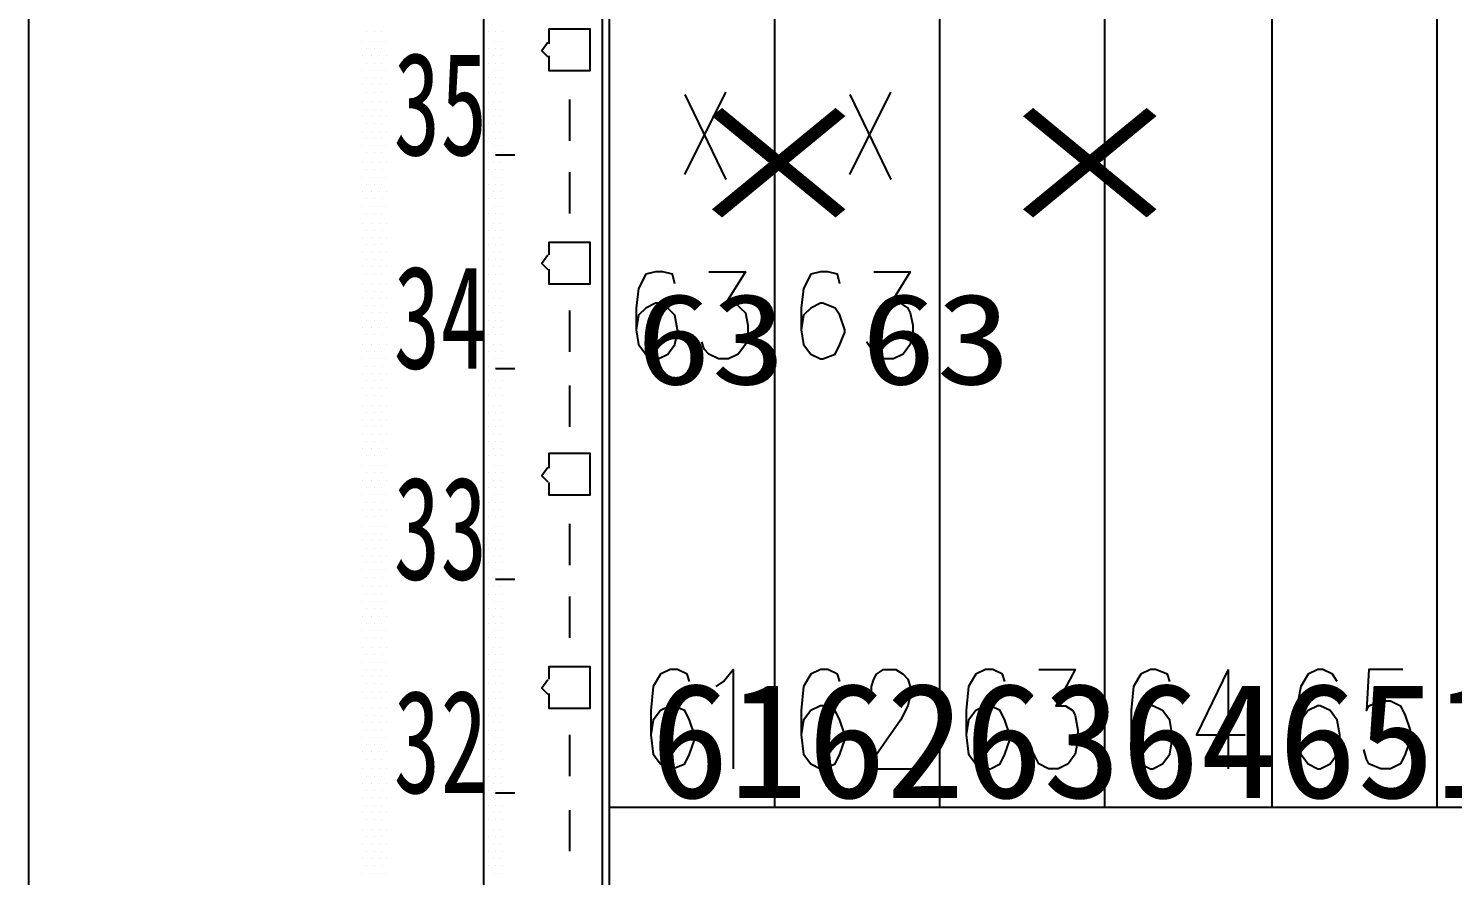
# Model space of a CAD drawing. Header units: metres. Extents: x 17 to 1264, y 17 to 859.
# Drawn here: x 87.8 to 172.3, y 518.7 to 569 of the extents above; entities that cross this region are included whole.
import ezdxf

# ---------------------------------------------------------------- set-up
doc = ezdxf.new("R2010")
doc.units = ezdxf.units.M
for name, color, linetype in [('LINES', 7, 'Continuous'), ('POLYLINES', 4, 'Continuous'), ('RECTS', 7, 'Continuous'), ('TEXTS', 3, 'Continuous')]:
    doc.layers.add(name, color=color, linetype=linetype)

msp = doc.modelspace()

# ---------------------------------------------------------------- linework, layer by layer
at = {"layer": 'LINES'}
for p, q in [((87.762, 830.448), (87.762, 45.216)), ((87.762, 830.448), (87.762, 45.216)), ((122.25, 132.48), (122.25, 727.92)), ((107.562, 568.224), (107.562, 568.224)), ((107.85, 568.8), (107.85, 568.8)), ((108.138, 568.224), (108.138, 568.224)), ((108.282, 568.8), (108.282, 568.8)), ((108.57, 568.224), (108.57, 568.224)), ((108.714, 568.8), (108.714, 568.8)), ((109.002, 568.224), (109.002, 568.224)), ((114.762, 568.224), (114.762, 568.224)), ((115.05, 568.8), (115.05, 568.8)), ((115.338, 568.224), (115.338, 568.224)), ((115.482, 568.8), (115.482, 568.8)), ((115.77, 568.224), (115.77, 568.224)), ((115.914, 568.8), (115.914, 568.8)), ((107.562, 567.36), (107.562, 567.36)), ((107.85, 567.792), (107.85, 567.792)), ((108.138, 567.36), (108.138, 567.36)), ((108.282, 567.792), (108.282, 567.792)), ((108.57, 567.36), (108.57, 567.36)), ((108.714, 567.792), (108.714, 567.792)), ((109.002, 567.36), (109.002, 567.36)), ((114.762, 567.36), (114.762, 567.36)), ((115.05, 567.792), (115.05, 567.792)), ((115.338, 567.36), (115.338, 567.36)), ((115.482, 567.792), (115.482, 567.792)), ((115.77, 567.36), (115.77, 567.36)), ((115.914, 567.792), (115.914, 567.792)), ((107.562, 566.496), (107.562, 566.496)), ((107.85, 566.928), (107.85, 566.928)), ((108.138, 566.496), (108.138, 566.496)), ((108.282, 566.928), (108.282, 566.928)), ((108.57, 566.496), (108.57, 566.496)), ((108.714, 566.928), (108.714, 566.928)), ((109.002, 566.496), (109.002, 566.496)), ((114.762, 566.496), (114.762, 566.496)), ((115.05, 566.928), (115.05, 566.928)), ((115.338, 566.496), (115.338, 566.496)), ((115.482, 566.928), (115.482, 566.928)), ((115.77, 566.496), (115.77, 566.496)), ((115.914, 566.928), (115.914, 566.928)), ((107.562, 565.632), (107.562, 565.632)), ((107.85, 566.064), (107.85, 566.064)), ((108.138, 565.632), (108.138, 565.632)), ((108.282, 566.064), (108.282, 566.064)), ((108.57, 565.632), (108.57, 565.632)), ((108.714, 566.064), (108.714, 566.064)), ((109.002, 565.632), (109.002, 565.632)), ((114.762, 565.632), (114.762, 565.632)), ((115.05, 566.064), (115.05, 566.064)), ((115.338, 565.632), (115.338, 565.632)), ((115.482, 566.064), (115.482, 566.064)), ((115.77, 565.632), (115.77, 565.632)), ((115.914, 566.064), (115.914, 566.064)), ((107.85, 565.2), (107.85, 565.2)), ((108.282, 565.2), (108.282, 565.2)), ((108.714, 565.2), (108.714, 565.2)), ((115.05, 565.2), (115.05, 565.2)), ((115.482, 565.2), (115.482, 565.2)), ((115.914, 565.2), (115.914, 565.2)), ((119.874, 564.768), (119.874, 562.32)), ((126.714, 560.304), (129.162, 565.2)), ((126.714, 565.056), (129.162, 560.016)), ((136.506, 560.304), (138.954, 565.2)), ((136.506, 565.056), (138.954, 560.016)), ((107.562, 564.624), (107.562, 564.624)), ((107.85, 564.192), (107.85, 564.192)), ((108.138, 564.624), (108.138, 564.624)), ((108.282, 564.192), (108.282, 564.192)), ((108.57, 564.624), (108.57, 564.624)), ((108.714, 564.192), (108.714, 564.192)), ((109.002, 564.624), (109.002, 564.624)), ((114.762, 564.624), (114.762, 564.624)), ((115.05, 564.192), (115.05, 564.192)), ((115.338, 564.624), (115.338, 564.624)), ((115.482, 564.192), (115.482, 564.192)), ((115.77, 564.624), (115.77, 564.624)), ((115.914, 564.192), (115.914, 564.192)), ((107.562, 563.76), (107.562, 563.76)), ((107.85, 563.328), (107.85, 563.328)), ((108.138, 563.76), (108.138, 563.76)), ((108.282, 563.328), (108.282, 563.328)), ((108.57, 563.76), (108.57, 563.76)), ((108.714, 563.328), (108.714, 563.328)), ((109.002, 563.76), (109.002, 563.76)), ((114.762, 563.76), (114.762, 563.76)), ((115.05, 563.328), (115.05, 563.328)), ((115.338, 563.76), (115.338, 563.76)), ((115.482, 563.328), (115.482, 563.328)), ((115.77, 563.76), (115.77, 563.76)), ((115.914, 563.328), (115.914, 563.328)), ((107.562, 562.896), (107.562, 562.896)), ((107.85, 562.464), (107.85, 562.464)), ((108.138, 562.896), (108.138, 562.896)), ((108.282, 562.464), (108.282, 562.464)), ((108.57, 562.896), (108.57, 562.896)), ((108.714, 562.464), (108.714, 562.464)), ((109.002, 562.896), (109.002, 562.896)), ((114.762, 562.896), (114.762, 562.896)), ((115.05, 562.464), (115.05, 562.464)), ((115.338, 562.896), (115.338, 562.896)), ((115.482, 562.464), (115.482, 562.464)), ((115.77, 562.896), (115.77, 562.896)), ((115.914, 562.464), (115.914, 562.464)), ((107.562, 562.032), (107.562, 562.032)), ((107.85, 561.6), (107.85, 561.6)), ((108.138, 562.032), (108.138, 562.032)), ((108.282, 561.6), (108.282, 561.6)), ((108.57, 562.032), (108.57, 562.032)), ((108.714, 561.6), (108.714, 561.6)), ((109.002, 562.032), (109.002, 562.032)), ((114.762, 562.032), (114.762, 562.032)), ((115.05, 561.6), (115.05, 561.6)), ((115.338, 562.032), (115.338, 562.032)), ((115.482, 561.6), (115.482, 561.6)), ((116.634, 561.456), (115.482, 561.456)), ((116.634, 561.456), (115.482, 561.456)), ((116.634, 561.456), (115.482, 561.456)), ((116.634, 561.456), (115.482, 561.456)), ((115.77, 562.032), (115.77, 562.032)), ((115.914, 561.6), (115.914, 561.6)), ((107.562, 561.024), (107.562, 561.024)), ((107.85, 560.592), (107.85, 560.592)), ((108.138, 561.024), (108.138, 561.024)), ((108.282, 560.592), (108.282, 560.592)), ((108.57, 561.024), (108.57, 561.024)), ((108.714, 560.592), (108.714, 560.592)), ((109.002, 561.024), (109.002, 561.024)), ((114.762, 561.024), (114.762, 561.024)), ((115.05, 560.592), (115.05, 560.592)), ((115.338, 561.024), (115.338, 561.024)), ((115.482, 560.592), (115.482, 560.592)), ((115.77, 561.024), (115.77, 561.024)), ((115.914, 560.592), (115.914, 560.592)), ((119.874, 560.448), (119.874, 558)), ((107.562, 560.16), (107.562, 560.16)), ((107.85, 559.728), (107.85, 559.728)), ((108.138, 560.16), (108.138, 560.16)), ((108.282, 559.728), (108.282, 559.728)), ((108.57, 560.16), (108.57, 560.16)), ((108.714, 559.728), (108.714, 559.728)), ((109.002, 560.16), (109.002, 560.16)), ((114.762, 560.16), (114.762, 560.16)), ((115.05, 559.728), (115.05, 559.728)), ((115.338, 560.16), (115.338, 560.16)), ((115.482, 559.728), (115.482, 559.728)), ((115.77, 560.16), (115.77, 560.16)), ((115.914, 559.728), (115.914, 559.728)), ((107.562, 559.296), (107.562, 559.296)), ((107.85, 558.864), (107.85, 558.864)), ((108.138, 559.296), (108.138, 559.296)), ((108.282, 558.864), (108.282, 558.864)), ((108.57, 559.296), (108.57, 559.296)), ((108.714, 558.864), (108.714, 558.864)), ((109.002, 559.296), (109.002, 559.296)), ((114.762, 559.296), (114.762, 559.296)), ((115.05, 558.864), (115.05, 558.864)), ((115.338, 559.296), (115.338, 559.296)), ((115.482, 558.864), (115.482, 558.864)), ((115.77, 559.296), (115.77, 559.296)), ((115.914, 558.864), (115.914, 558.864)), ((107.562, 558.432), (107.562, 558.432)), ((107.85, 558), (107.85, 558)), ((108.138, 558.432), (108.138, 558.432)), ((108.282, 558), (108.282, 558)), ((108.57, 558.432), (108.57, 558.432)), ((108.714, 558), (108.714, 558)), ((109.002, 558.432), (109.002, 558.432)), ((114.762, 558.432), (114.762, 558.432)), ((115.05, 558), (115.05, 558)), ((115.338, 558.432), (115.338, 558.432)), ((115.482, 558), (115.482, 558)), ((115.77, 558.432), (115.77, 558.432)), ((115.914, 558), (115.914, 558)), ((107.562, 557.424), (107.562, 557.424)), ((108.138, 557.424), (108.138, 557.424)), ((108.57, 557.424), (108.57, 557.424)), ((109.002, 557.424), (109.002, 557.424)), ((114.762, 557.424), (114.762, 557.424)), ((115.338, 557.424), (115.338, 557.424)), ((115.77, 557.424), (115.77, 557.424)), ((107.562, 556.56), (107.562, 556.56)), ((107.85, 556.992), (107.85, 556.992)), ((108.138, 556.56), (108.138, 556.56)), ((108.282, 556.992), (108.282, 556.992)), ((108.57, 556.56), (108.57, 556.56)), ((108.714, 556.992), (108.714, 556.992)), ((109.002, 556.56), (109.002, 556.56)), ((114.762, 556.56), (114.762, 556.56)), ((115.05, 556.992), (115.05, 556.992)), ((115.338, 556.56), (115.338, 556.56)), ((115.482, 556.992), (115.482, 556.992)), ((115.77, 556.56), (115.77, 556.56)), ((115.914, 556.992), (115.914, 556.992)), ((107.562, 555.696), (107.562, 555.696)), ((107.85, 556.128), (107.85, 556.128)), ((108.138, 555.696), (108.138, 555.696)), ((108.282, 556.128), (108.282, 556.128)), ((108.57, 555.696), (108.57, 555.696)), ((108.714, 556.128), (108.714, 556.128)), ((109.002, 555.696), (109.002, 555.696)), ((114.762, 555.696), (114.762, 555.696)), ((115.05, 556.128), (115.05, 556.128)), ((115.338, 555.696), (115.338, 555.696)), ((115.482, 556.128), (115.482, 556.128)), ((115.77, 555.696), (115.77, 555.696)), ((115.914, 556.128), (115.914, 556.128)), ((107.562, 554.832), (107.562, 554.832)), ((107.85, 555.264), (107.85, 555.264)), ((108.138, 554.832), (108.138, 554.832)), ((108.282, 555.264), (108.282, 555.264)), ((108.57, 554.832), (108.57, 554.832)), ((108.714, 555.264), (108.714, 555.264)), ((109.002, 554.832), (109.002, 554.832)), ((114.762, 554.832), (114.762, 554.832)), ((115.05, 555.264), (115.05, 555.264)), ((115.338, 554.832), (115.338, 554.832)), ((115.482, 555.264), (115.482, 555.264)), ((115.77, 554.832), (115.77, 554.832)), ((115.914, 555.264), (115.914, 555.264)), ((107.562, 553.824), (107.562, 553.824)), ((107.85, 554.4), (107.85, 554.4)), ((108.138, 553.824), (108.138, 553.824)), ((108.282, 554.4), (108.282, 554.4)), ((108.57, 553.824), (108.57, 553.824)), ((108.714, 554.4), (108.714, 554.4)), ((109.002, 553.824), (109.002, 553.824)), ((114.762, 553.824), (114.762, 553.824)), ((115.05, 554.4), (115.05, 554.4)), ((115.338, 553.824), (115.338, 553.824)), ((115.482, 554.4), (115.482, 554.4)), ((115.77, 553.824), (115.77, 553.824)), ((115.914, 554.4), (115.914, 554.4)), ((107.562, 552.96), (107.562, 552.96)), ((107.85, 553.392), (107.85, 553.392)), ((108.138, 552.96), (108.138, 552.96)), ((108.282, 553.392), (108.282, 553.392)), ((108.57, 552.96), (108.57, 552.96)), ((108.714, 553.392), (108.714, 553.392)), ((109.002, 552.96), (109.002, 552.96)), ((114.762, 552.96), (114.762, 552.96)), ((115.05, 553.392), (115.05, 553.392)), ((115.338, 552.96), (115.338, 552.96)), ((115.482, 553.392), (115.482, 553.392)), ((115.77, 552.96), (115.77, 552.96)), ((115.914, 553.392), (115.914, 553.392)), ((107.562, 552.096), (107.562, 552.096)), ((107.85, 552.528), (107.85, 552.528)), ((108.138, 552.096), (108.138, 552.096)), ((108.282, 552.528), (108.282, 552.528)), ((108.57, 552.096), (108.57, 552.096)), ((108.714, 552.528), (108.714, 552.528)), ((109.002, 552.096), (109.002, 552.096)), ((114.762, 552.096), (114.762, 552.096)), ((115.05, 552.528), (115.05, 552.528)), ((115.338, 552.096), (115.338, 552.096)), ((115.482, 552.528), (115.482, 552.528)), ((115.77, 552.096), (115.77, 552.096)), ((115.914, 552.528), (115.914, 552.528)), ((119.874, 552.24), (119.874, 549.792)), ((107.562, 551.232), (107.562, 551.232)), ((107.85, 551.664), (107.85, 551.664)), ((108.138, 551.232), (108.138, 551.232)), ((108.282, 551.664), (108.282, 551.664)), ((108.57, 551.232), (108.57, 551.232)), ((108.714, 551.664), (108.714, 551.664)), ((109.002, 551.232), (109.002, 551.232)), ((114.762, 551.232), (114.762, 551.232)), ((115.05, 551.664), (115.05, 551.664)), ((115.338, 551.232), (115.338, 551.232)), ((115.482, 551.664), (115.482, 551.664)), ((115.77, 551.232), (115.77, 551.232)), ((115.914, 551.664), (115.914, 551.664)), ((107.85, 550.8), (107.85, 550.8)), ((108.282, 550.8), (108.282, 550.8)), ((108.714, 550.8), (108.714, 550.8)), ((115.05, 550.8), (115.05, 550.8)), ((115.482, 550.8), (115.482, 550.8)), ((115.914, 550.8), (115.914, 550.8)), ((107.562, 550.224), (107.562, 550.224)), ((107.85, 549.792), (107.85, 549.792)), ((108.138, 550.224), (108.138, 550.224)), ((108.282, 549.792), (108.282, 549.792)), ((108.57, 550.224), (108.57, 550.224)), ((108.714, 549.792), (108.714, 549.792)), ((109.002, 550.224), (109.002, 550.224)), ((114.762, 550.224), (114.762, 550.224)), ((115.05, 549.792), (115.05, 549.792)), ((115.338, 550.224), (115.338, 550.224)), ((115.482, 549.792), (115.482, 549.792)), ((115.77, 550.224), (115.77, 550.224)), ((115.914, 549.792), (115.914, 549.792)), ((107.562, 549.36), (107.562, 549.36)), ((107.85, 548.928), (107.85, 548.928)), ((108.138, 549.36), (108.138, 549.36)), ((108.282, 548.928), (108.282, 548.928)), ((108.57, 549.36), (108.57, 549.36)), ((108.714, 548.928), (108.714, 548.928)), ((109.002, 549.36), (109.002, 549.36)), ((114.762, 549.36), (114.762, 549.36)), ((115.05, 548.928), (115.05, 548.928)), ((115.338, 549.36), (115.338, 549.36)), ((115.482, 548.928), (115.482, 548.928)), ((116.634, 548.784), (115.482, 548.784)), ((116.634, 548.784), (115.482, 548.784)), ((116.634, 548.784), (115.482, 548.784)), ((116.634, 548.784), (115.482, 548.784)), ((115.77, 549.36), (115.77, 549.36)), ((115.914, 548.928), (115.914, 548.928)), ((107.562, 548.496), (107.562, 548.496)), ((107.85, 548.064), (107.85, 548.064)), ((108.138, 548.496), (108.138, 548.496)), ((108.282, 548.064), (108.282, 548.064)), ((108.57, 548.496), (108.57, 548.496)), ((108.714, 548.064), (108.714, 548.064)), ((109.002, 548.496), (109.002, 548.496)), ((114.762, 548.496), (114.762, 548.496)), ((115.05, 548.064), (115.05, 548.064)), ((115.338, 548.496), (115.338, 548.496)), ((115.482, 548.064), (115.482, 548.064)), ((115.77, 548.496), (115.77, 548.496)), ((115.914, 548.064), (115.914, 548.064)), ((119.874, 547.776), (119.874, 545.328)), ((107.562, 547.632), (107.562, 547.632)), ((107.85, 547.2), (107.85, 547.2)), ((108.138, 547.632), (108.138, 547.632)), ((108.282, 547.2), (108.282, 547.2)), ((108.57, 547.632), (108.57, 547.632)), ((108.714, 547.2), (108.714, 547.2)), ((109.002, 547.632), (109.002, 547.632)), ((114.762, 547.632), (114.762, 547.632)), ((115.05, 547.2), (115.05, 547.2)), ((115.338, 547.632), (115.338, 547.632)), ((115.482, 547.2), (115.482, 547.2)), ((115.77, 547.632), (115.77, 547.632)), ((115.914, 547.2), (115.914, 547.2)), ((107.562, 546.624), (107.562, 546.624)), ((107.85, 546.192), (107.85, 546.192)), ((108.138, 546.624), (108.138, 546.624)), ((108.282, 546.192), (108.282, 546.192)), ((108.57, 546.624), (108.57, 546.624)), ((108.714, 546.192), (108.714, 546.192)), ((109.002, 546.624), (109.002, 546.624)), ((114.762, 546.624), (114.762, 546.624)), ((115.05, 546.192), (115.05, 546.192)), ((115.338, 546.624), (115.338, 546.624)), ((115.482, 546.192), (115.482, 546.192)), ((115.77, 546.624), (115.77, 546.624)), ((115.914, 546.192), (115.914, 546.192)), ((107.562, 545.76), (107.562, 545.76)), ((107.85, 545.328), (107.85, 545.328)), ((108.138, 545.76), (108.138, 545.76)), ((108.282, 545.328), (108.282, 545.328)), ((108.57, 545.76), (108.57, 545.76)), ((108.714, 545.328), (108.714, 545.328)), ((109.002, 545.76), (109.002, 545.76)), ((114.762, 545.76), (114.762, 545.76)), ((115.05, 545.328), (115.05, 545.328)), ((115.338, 545.76), (115.338, 545.76)), ((115.482, 545.328), (115.482, 545.328)), ((115.77, 545.76), (115.77, 545.76)), ((115.914, 545.328), (115.914, 545.328)), ((107.562, 544.896), (107.562, 544.896)), ((107.85, 544.464), (107.85, 544.464)), ((108.138, 544.896), (108.138, 544.896)), ((108.282, 544.464), (108.282, 544.464)), ((108.57, 544.896), (108.57, 544.896)), ((108.714, 544.464), (108.714, 544.464)), ((109.002, 544.896), (109.002, 544.896)), ((114.762, 544.896), (114.762, 544.896)), ((115.05, 544.464), (115.05, 544.464)), ((115.338, 544.896), (115.338, 544.896)), ((115.482, 544.464), (115.482, 544.464)), ((115.77, 544.896), (115.77, 544.896)), ((115.914, 544.464), (115.914, 544.464)), ((107.562, 544.032), (107.562, 544.032)), ((107.85, 543.6), (107.85, 543.6)), ((108.138, 544.032), (108.138, 544.032)), ((108.282, 543.6), (108.282, 543.6)), ((108.57, 544.032), (108.57, 544.032)), ((108.714, 543.6), (108.714, 543.6)), ((109.002, 544.032), (109.002, 544.032)), ((114.762, 544.032), (114.762, 544.032)), ((115.05, 543.6), (115.05, 543.6)), ((115.338, 544.032), (115.338, 544.032)), ((115.482, 543.6), (115.482, 543.6)), ((115.77, 544.032), (115.77, 544.032)), ((115.914, 543.6), (115.914, 543.6)), ((107.562, 543.024), (107.562, 543.024)), ((108.138, 543.024), (108.138, 543.024)), ((108.57, 543.024), (108.57, 543.024)), ((109.002, 543.024), (109.002, 543.024)), ((114.762, 543.024), (114.762, 543.024)), ((115.338, 543.024), (115.338, 543.024)), ((115.77, 543.024), (115.77, 543.024)), ((107.562, 542.16), (107.562, 542.16)), ((107.85, 542.592), (107.85, 542.592)), ((108.138, 542.16), (108.138, 542.16)), ((108.282, 542.592), (108.282, 542.592)), ((108.57, 542.16), (108.57, 542.16)), ((108.714, 542.592), (108.714, 542.592)), ((109.002, 542.16), (109.002, 542.16)), ((114.762, 542.16), (114.762, 542.16)), ((115.05, 542.592), (115.05, 542.592)), ((115.338, 542.16), (115.338, 542.16)), ((115.482, 542.592), (115.482, 542.592)), ((115.77, 542.16), (115.77, 542.16)), ((115.914, 542.592), (115.914, 542.592)), ((107.562, 541.296), (107.562, 541.296)), ((107.85, 541.728), (107.85, 541.728)), ((108.138, 541.296), (108.138, 541.296)), ((108.282, 541.728), (108.282, 541.728)), ((108.57, 541.296), (108.57, 541.296)), ((108.714, 541.728), (108.714, 541.728)), ((109.002, 541.296), (109.002, 541.296)), ((114.762, 541.296), (114.762, 541.296)), ((115.05, 541.728), (115.05, 541.728)), ((115.338, 541.296), (115.338, 541.296)), ((115.482, 541.728), (115.482, 541.728)), ((115.77, 541.296), (115.77, 541.296)), ((115.914, 541.728), (115.914, 541.728)), ((107.562, 540.432), (107.562, 540.432)), ((107.85, 540.864), (107.85, 540.864)), ((108.138, 540.432), (108.138, 540.432)), ((108.282, 540.864), (108.282, 540.864)), ((108.57, 540.432), (108.57, 540.432)), ((108.714, 540.864), (108.714, 540.864)), ((109.002, 540.432), (109.002, 540.432)), ((114.762, 540.432), (114.762, 540.432)), ((115.05, 540.864), (115.05, 540.864)), ((115.338, 540.432), (115.338, 540.432)), ((115.482, 540.864), (115.482, 540.864)), ((115.77, 540.432), (115.77, 540.432)), ((115.914, 540.864), (115.914, 540.864)), ((107.562, 539.424), (107.562, 539.424)), ((107.85, 540), (107.85, 540)), ((108.138, 539.424), (108.138, 539.424)), ((108.282, 540), (108.282, 540)), ((108.57, 539.424), (108.57, 539.424)), ((108.714, 540), (108.714, 540)), ((109.002, 539.424), (109.002, 539.424)), ((114.762, 539.424), (114.762, 539.424)), ((115.05, 540), (115.05, 540)), ((115.338, 539.424), (115.338, 539.424)), ((115.482, 540), (115.482, 540)), ((115.77, 539.424), (115.77, 539.424)), ((115.914, 540), (115.914, 540)), ((119.874, 539.568), (119.874, 537.12)), ((107.562, 538.56), (107.562, 538.56)), ((107.85, 538.992), (107.85, 538.992)), ((108.138, 538.56), (108.138, 538.56)), ((108.282, 538.992), (108.282, 538.992)), ((108.57, 538.56), (108.57, 538.56)), ((108.714, 538.992), (108.714, 538.992)), ((109.002, 538.56), (109.002, 538.56)), ((114.762, 538.56), (114.762, 538.56)), ((115.05, 538.992), (115.05, 538.992)), ((115.338, 538.56), (115.338, 538.56)), ((115.482, 538.992), (115.482, 538.992)), ((115.77, 538.56), (115.77, 538.56)), ((115.914, 538.992), (115.914, 538.992)), ((107.562, 537.696), (107.562, 537.696)), ((107.85, 538.128), (107.85, 538.128)), ((108.138, 537.696), (108.138, 537.696)), ((108.282, 538.128), (108.282, 538.128)), ((108.57, 537.696), (108.57, 537.696)), ((108.714, 538.128), (108.714, 538.128)), ((109.002, 537.696), (109.002, 537.696)), ((114.762, 537.696), (114.762, 537.696)), ((115.05, 538.128), (115.05, 538.128)), ((115.338, 537.696), (115.338, 537.696)), ((115.482, 538.128), (115.482, 538.128)), ((115.77, 537.696), (115.77, 537.696)), ((115.914, 538.128), (115.914, 538.128)), ((107.562, 536.832), (107.562, 536.832)), ((107.85, 537.264), (107.85, 537.264)), ((108.138, 536.832), (108.138, 536.832)), ((108.282, 537.264), (108.282, 537.264)), ((108.57, 536.832), (108.57, 536.832)), ((108.714, 537.264), (108.714, 537.264)), ((109.002, 536.832), (109.002, 536.832)), ((114.762, 536.832), (114.762, 536.832)), ((115.05, 537.264), (115.05, 537.264)), ((115.338, 536.832), (115.338, 536.832)), ((115.482, 537.264), (115.482, 537.264)), ((115.77, 536.832), (115.77, 536.832)), ((115.914, 537.264), (115.914, 537.264)), ((107.85, 536.4), (107.85, 536.4)), ((108.282, 536.4), (108.282, 536.4)), ((108.714, 536.4), (108.714, 536.4)), ((115.05, 536.4), (115.05, 536.4)), ((115.482, 536.4), (115.482, 536.4)), ((116.634, 536.256), (115.482, 536.256)), ((116.634, 536.256), (115.482, 536.256)), ((116.634, 536.256), (115.482, 536.256)), ((116.634, 536.256), (115.482, 536.256)), ((115.914, 536.4), (115.914, 536.4)), ((107.562, 535.824), (107.562, 535.824)), ((107.85, 535.392), (107.85, 535.392)), ((108.138, 535.824), (108.138, 535.824)), ((108.282, 535.392), (108.282, 535.392)), ((108.57, 535.824), (108.57, 535.824)), ((108.714, 535.392), (108.714, 535.392)), ((109.002, 535.824), (109.002, 535.824)), ((114.762, 535.824), (114.762, 535.824)), ((115.05, 535.392), (115.05, 535.392)), ((115.338, 535.824), (115.338, 535.824)), ((115.482, 535.392), (115.482, 535.392)), ((115.77, 535.824), (115.77, 535.824)), ((115.914, 535.392), (115.914, 535.392)), ((119.874, 535.248), (119.874, 532.8)), ((107.562, 534.96), (107.562, 534.96)), ((107.85, 534.528), (107.85, 534.528)), ((108.138, 534.96), (108.138, 534.96)), ((108.282, 534.528), (108.282, 534.528)), ((108.57, 534.96), (108.57, 534.96)), ((108.714, 534.528), (108.714, 534.528)), ((109.002, 534.96), (109.002, 534.96)), ((114.762, 534.96), (114.762, 534.96)), ((115.05, 534.528), (115.05, 534.528)), ((115.338, 534.96), (115.338, 534.96)), ((115.482, 534.528), (115.482, 534.528)), ((115.77, 534.96), (115.77, 534.96)), ((115.914, 534.528), (115.914, 534.528)), ((107.562, 534.096), (107.562, 534.096)), ((107.85, 533.664), (107.85, 533.664)), ((108.138, 534.096), (108.138, 534.096)), ((108.282, 533.664), (108.282, 533.664)), ((108.57, 534.096), (108.57, 534.096)), ((108.714, 533.664), (108.714, 533.664)), ((109.002, 534.096), (109.002, 534.096)), ((114.762, 534.096), (114.762, 534.096)), ((115.05, 533.664), (115.05, 533.664)), ((115.338, 534.096), (115.338, 534.096)), ((115.482, 533.664), (115.482, 533.664)), ((115.77, 534.096), (115.77, 534.096)), ((115.914, 533.664), (115.914, 533.664)), ((107.562, 533.232), (107.562, 533.232)), ((107.85, 532.8), (107.85, 532.8)), ((108.138, 533.232), (108.138, 533.232)), ((108.282, 532.8), (108.282, 532.8)), ((108.57, 533.232), (108.57, 533.232)), ((108.714, 532.8), (108.714, 532.8)), ((109.002, 533.232), (109.002, 533.232)), ((114.762, 533.232), (114.762, 533.232)), ((115.05, 532.8), (115.05, 532.8)), ((115.338, 533.232), (115.338, 533.232)), ((115.482, 532.8), (115.482, 532.8)), ((115.77, 533.232), (115.77, 533.232)), ((115.914, 532.8), (115.914, 532.8)), ((107.562, 532.224), (107.562, 532.224)), ((107.85, 531.792), (107.85, 531.792)), ((108.138, 532.224), (108.138, 532.224)), ((108.282, 531.792), (108.282, 531.792)), ((108.57, 532.224), (108.57, 532.224)), ((108.714, 531.792), (108.714, 531.792)), ((109.002, 532.224), (109.002, 532.224)), ((114.762, 532.224), (114.762, 532.224)), ((115.05, 531.792), (115.05, 531.792)), ((115.338, 532.224), (115.338, 532.224)), ((115.482, 531.792), (115.482, 531.792)), ((115.77, 532.224), (115.77, 532.224)), ((115.914, 531.792), (115.914, 531.792)), ((107.562, 531.36), (107.562, 531.36)), ((107.85, 530.928), (107.85, 530.928)), ((108.138, 531.36), (108.138, 531.36)), ((108.282, 530.928), (108.282, 530.928)), ((108.57, 531.36), (108.57, 531.36)), ((108.714, 530.928), (108.714, 530.928)), ((109.002, 531.36), (109.002, 531.36)), ((114.762, 531.36), (114.762, 531.36)), ((115.05, 530.928), (115.05, 530.928)), ((115.338, 531.36), (115.338, 531.36)), ((115.482, 530.928), (115.482, 530.928)), ((115.77, 531.36), (115.77, 531.36)), ((115.914, 530.928), (115.914, 530.928)), ((158.97, 530.928), (158.97, 525.024)), ((107.562, 530.496), (107.562, 530.496)), ((107.85, 530.064), (107.85, 530.064)), ((108.138, 530.496), (108.138, 530.496)), ((108.282, 530.064), (108.282, 530.064)), ((108.57, 530.496), (108.57, 530.496)), ((108.714, 530.064), (108.714, 530.064)), ((109.002, 530.496), (109.002, 530.496)), ((114.762, 530.496), (114.762, 530.496)), ((115.05, 530.064), (115.05, 530.064)), ((115.338, 530.496), (115.338, 530.496)), ((115.482, 530.064), (115.482, 530.064)), ((115.77, 530.496), (115.77, 530.496)), ((115.914, 530.064), (115.914, 530.064)), ((107.562, 529.632), (107.562, 529.632)), ((107.85, 529.2), (107.85, 529.2)), ((108.138, 529.632), (108.138, 529.632)), ((108.282, 529.2), (108.282, 529.2)), ((108.57, 529.632), (108.57, 529.632)), ((108.714, 529.2), (108.714, 529.2)), ((109.002, 529.632), (109.002, 529.632)), ((114.762, 529.632), (114.762, 529.632)), ((115.05, 529.2), (115.05, 529.2)), ((115.338, 529.632), (115.338, 529.632)), ((115.482, 529.2), (115.482, 529.2)), ((115.77, 529.632), (115.77, 529.632)), ((115.914, 529.2), (115.914, 529.2)), ((107.562, 528.624), (107.562, 528.624)), ((108.138, 528.624), (108.138, 528.624)), ((108.57, 528.624), (108.57, 528.624)), ((109.002, 528.624), (109.002, 528.624)), ((114.762, 528.624), (114.762, 528.624)), ((115.338, 528.624), (115.338, 528.624)), ((115.77, 528.624), (115.77, 528.624)), ((107.562, 527.76), (107.562, 527.76)), ((107.85, 528.192), (107.85, 528.192)), ((108.138, 527.76), (108.138, 527.76)), ((108.282, 528.192), (108.282, 528.192)), ((108.57, 527.76), (108.57, 527.76)), ((108.714, 528.192), (108.714, 528.192)), ((109.002, 527.76), (109.002, 527.76)), ((114.762, 527.76), (114.762, 527.76)), ((115.05, 528.192), (115.05, 528.192)), ((115.338, 527.76), (115.338, 527.76)), ((115.482, 528.192), (115.482, 528.192)), ((115.77, 527.76), (115.77, 527.76)), ((115.914, 528.192), (115.914, 528.192)), ((107.562, 526.896), (107.562, 526.896)), ((107.85, 527.328), (107.85, 527.328)), ((108.138, 526.896), (108.138, 526.896)), ((108.282, 527.328), (108.282, 527.328)), ((108.57, 526.896), (108.57, 526.896)), ((108.714, 527.328), (108.714, 527.328)), ((109.002, 526.896), (109.002, 526.896)), ((114.762, 526.896), (114.762, 526.896)), ((115.05, 527.328), (115.05, 527.328)), ((115.338, 526.896), (115.338, 526.896)), ((115.482, 527.328), (115.482, 527.328)), ((115.77, 526.896), (115.77, 526.896)), ((115.914, 527.328), (115.914, 527.328)), ((119.874, 527.04), (119.874, 524.592)), ((107.562, 526.032), (107.562, 526.032)), ((107.85, 526.464), (107.85, 526.464)), ((108.138, 526.032), (108.138, 526.032)), ((108.282, 526.464), (108.282, 526.464)), ((108.57, 526.032), (108.57, 526.032)), ((108.714, 526.464), (108.714, 526.464)), ((109.002, 526.032), (109.002, 526.032)), ((114.762, 526.032), (114.762, 526.032)), ((115.05, 526.464), (115.05, 526.464)), ((115.338, 526.032), (115.338, 526.032)), ((115.482, 526.464), (115.482, 526.464)), ((115.77, 526.032), (115.77, 526.032)), ((115.914, 526.464), (115.914, 526.464)), ((107.562, 525.024), (107.562, 525.024)), ((107.85, 525.6), (107.85, 525.6)), ((108.138, 525.024), (108.138, 525.024)), ((108.282, 525.6), (108.282, 525.6)), ((108.57, 525.024), (108.57, 525.024)), ((108.714, 525.6), (108.714, 525.6)), ((109.002, 525.024), (109.002, 525.024)), ((114.762, 525.024), (114.762, 525.024)), ((115.05, 525.6), (115.05, 525.6)), ((115.338, 525.024), (115.338, 525.024)), ((115.482, 525.6), (115.482, 525.6)), ((115.77, 525.024), (115.77, 525.024)), ((115.914, 525.6), (115.914, 525.6)), ((107.562, 524.16), (107.562, 524.16)), ((107.85, 524.592), (107.85, 524.592)), ((108.138, 524.16), (108.138, 524.16)), ((108.282, 524.592), (108.282, 524.592)), ((108.57, 524.16), (108.57, 524.16)), ((108.714, 524.592), (108.714, 524.592)), ((109.002, 524.16), (109.002, 524.16)), ((114.762, 524.16), (114.762, 524.16)), ((115.05, 524.592), (115.05, 524.592)), ((115.338, 524.16), (115.338, 524.16)), ((115.482, 524.592), (115.482, 524.592)), ((115.77, 524.16), (115.77, 524.16)), ((115.914, 524.592), (115.914, 524.592)), ((107.562, 523.296), (107.562, 523.296)), ((107.85, 523.728), (107.85, 523.728)), ((108.138, 523.296), (108.138, 523.296)), ((108.282, 523.728), (108.282, 523.728)), ((108.57, 523.296), (108.57, 523.296)), ((108.714, 523.728), (108.714, 523.728)), ((109.002, 523.296), (109.002, 523.296)), ((114.762, 523.296), (114.762, 523.296)), ((115.05, 523.728), (115.05, 523.728)), ((115.338, 523.296), (115.338, 523.296)), ((115.482, 523.728), (115.482, 523.728)), ((116.634, 523.584), (115.482, 523.584)), ((116.634, 523.584), (115.482, 523.584)), ((116.634, 523.584), (115.482, 523.584)), ((116.634, 523.584), (115.482, 523.584)), ((115.77, 523.296), (115.77, 523.296)), ((115.914, 523.728), (115.914, 523.728)), ((107.562, 522.432), (107.562, 522.432)), ((107.85, 522.864), (107.85, 522.864)), ((108.138, 522.432), (108.138, 522.432)), ((108.282, 522.864), (108.282, 522.864)), ((108.57, 522.432), (108.57, 522.432)), ((108.714, 522.864), (108.714, 522.864)), ((109.002, 522.432), (109.002, 522.432)), ((114.762, 522.432), (114.762, 522.432)), ((115.05, 522.864), (115.05, 522.864)), ((115.338, 522.432), (115.338, 522.432)), ((115.482, 522.864), (115.482, 522.864)), ((115.77, 522.432), (115.77, 522.432)), ((115.914, 522.864), (115.914, 522.864)), ((119.874, 522.576), (119.874, 520.128)), ((107.85, 522), (107.85, 522)), ((108.282, 522), (108.282, 522)), ((108.714, 522), (108.714, 522)), ((115.05, 522), (115.05, 522)), ((115.482, 522), (115.482, 522)), ((115.914, 522), (115.914, 522)), ((107.562, 521.424), (107.562, 521.424)), ((107.85, 520.992), (107.85, 520.992)), ((108.138, 521.424), (108.138, 521.424)), ((108.282, 520.992), (108.282, 520.992)), ((108.57, 521.424), (108.57, 521.424)), ((108.714, 520.992), (108.714, 520.992)), ((109.002, 521.424), (109.002, 521.424)), ((114.762, 521.424), (114.762, 521.424)), ((115.05, 520.992), (115.05, 520.992)), ((115.338, 521.424), (115.338, 521.424)), ((115.482, 520.992), (115.482, 520.992)), ((115.77, 521.424), (115.77, 521.424)), ((115.914, 520.992), (115.914, 520.992)), ((107.562, 520.56), (107.562, 520.56)), ((107.85, 520.128), (107.85, 520.128)), ((108.138, 520.56), (108.138, 520.56)), ((108.282, 520.128), (108.282, 520.128)), ((108.57, 520.56), (108.57, 520.56)), ((108.714, 520.128), (108.714, 520.128)), ((109.002, 520.56), (109.002, 520.56)), ((114.762, 520.56), (114.762, 520.56)), ((115.05, 520.128), (115.05, 520.128)), ((115.338, 520.56), (115.338, 520.56)), ((115.482, 520.128), (115.482, 520.128)), ((115.77, 520.56), (115.77, 520.56)), ((115.914, 520.128), (115.914, 520.128)), ((107.562, 519.696), (107.562, 519.696)), ((107.85, 519.264), (107.85, 519.264)), ((108.138, 519.696), (108.138, 519.696)), ((108.282, 519.264), (108.282, 519.264)), ((108.57, 519.696), (108.57, 519.696)), ((108.714, 519.264), (108.714, 519.264)), ((109.002, 519.696), (109.002, 519.696)), ((114.762, 519.696), (114.762, 519.696)), ((115.05, 519.264), (115.05, 519.264)), ((115.338, 519.696), (115.338, 519.696)), ((115.482, 519.264), (115.482, 519.264)), ((115.77, 519.696), (115.77, 519.696)), ((115.914, 519.264), (115.914, 519.264)), ((107.562, 518.832), (107.562, 518.832)), ((108.138, 518.832), (108.138, 518.832)), ((108.57, 518.832), (108.57, 518.832)), ((109.002, 518.832), (109.002, 518.832)), ((114.762, 518.832), (114.762, 518.832)), ((115.338, 518.832), (115.338, 518.832)), ((115.77, 518.832), (115.77, 518.832))]:
    msp.add_line(p, q, dxfattribs=at)
at = {"layer": 'POLYLINES'}
for points in [[(114.762, 727.92), (114.762, 585.936), (114.762, 132.48)], [(121.818, 710.64), (121.818, 571.536), (121.818, 132.48)], [(118.65, 567.36), (118.65, 566.496), (121.098, 566.496), (121.098, 568.944), (118.65, 568.944), (118.65, 568.08)], [(118.585, 568.145), (118.231, 567.648), (118.585, 567.294)], [(118.65, 554.688), (118.65, 553.824), (121.098, 553.824), (121.098, 556.272), (118.65, 556.272), (118.65, 555.552)], [(118.585, 555.53), (118.231, 555.034), (118.585, 554.681)], [(126.138, 553.824), (125.994, 554.4), (125.418, 554.544), (124.986, 554.544), (124.41, 554.4), (123.978, 553.536), (123.834, 552.384), (123.834, 551.088), (123.978, 550.224), (124.41, 549.648), (124.986, 549.36), (125.13, 549.36), (125.706, 549.648), (126.138, 550.224), (126.282, 550.944), (126.282, 551.088), (126.138, 551.952), (125.706, 552.384), (125.13, 552.672), (124.986, 552.672), (124.41, 552.384), (123.978, 551.952), (123.834, 551.088)], [(128.154, 554.544), (130.314, 554.544), (129.162, 552.672), (129.738, 552.672), (130.026, 552.384), (130.314, 552.096), (130.458, 551.376), (130.458, 550.944), (130.314, 550.224), (129.882, 549.648), (129.306, 549.36), (128.73, 549.36), (128.154, 549.648), (127.866, 549.936), (127.722, 550.368)], [(135.93, 553.824), (135.786, 554.4), (135.21, 554.544), (134.778, 554.544), (134.202, 554.4), (133.77, 553.536), (133.626, 552.384), (133.626, 551.088), (133.77, 550.224), (134.202, 549.648), (134.778, 549.36), (134.922, 549.36), (135.642, 549.648), (135.93, 550.224), (136.218, 550.944), (136.218, 551.088), (135.93, 551.952), (135.642, 552.384), (134.922, 552.672), (134.778, 552.672), (134.202, 552.384), (133.77, 551.952), (133.626, 551.088)], [(137.946, 554.544), (140.106, 554.544), (138.954, 552.672), (139.53, 552.672), (139.962, 552.384), (140.106, 552.096), (140.25, 551.376), (140.25, 550.944), (140.106, 550.224), (139.674, 549.648), (139.098, 549.36), (138.522, 549.36), (137.946, 549.648), (137.802, 549.936), (137.514, 550.368)], [(118.65, 542.016), (118.65, 541.296), (121.098, 541.296), (121.098, 543.744), (118.65, 543.744), (118.65, 542.88)], [(118.585, 542.917), (118.231, 542.421), (118.585, 542.066)], [(118.65, 529.488), (118.65, 528.624), (121.098, 528.624), (121.098, 531.072), (118.65, 531.072), (118.65, 530.352)], [(127.002, 530.208), (126.858, 530.64), (126.282, 530.928), (125.85, 530.928), (125.274, 530.64), (124.842, 529.92), (124.698, 528.48), (124.698, 527.04), (124.842, 525.888), (125.274, 525.312), (125.85, 525.024), (125.994, 525.024), (126.714, 525.312), (127.002, 525.888), (127.29, 526.752), (127.29, 527.04), (127.002, 527.904), (126.714, 528.48), (125.994, 528.768), (125.85, 528.768), (125.274, 528.48), (124.842, 527.904), (124.698, 527.04)], [(128.586, 529.92), (129.018, 530.208), (129.594, 530.928), (129.594, 525.024)], [(135.93, 530.208), (135.786, 530.64), (135.21, 530.928), (134.778, 530.928), (134.202, 530.64), (133.77, 529.92), (133.626, 528.48), (133.626, 527.04), (133.77, 525.888), (134.202, 525.312), (134.778, 525.024), (134.922, 525.024), (135.642, 525.312), (135.93, 525.888), (136.218, 526.752), (136.218, 527.04), (135.93, 527.904), (135.642, 528.48), (134.922, 528.768), (134.778, 528.768), (134.202, 528.48), (133.77, 527.904), (133.626, 527.04)], [(137.802, 529.632), (137.802, 529.92), (137.946, 530.352), (138.09, 530.64), (138.522, 530.928), (139.242, 530.928), (139.674, 530.64), (139.962, 530.352), (140.106, 529.92), (140.106, 529.344), (139.962, 528.768), (139.53, 527.904), (137.514, 525.024), (140.25, 525.024)], [(145.722, 530.208), (145.578, 530.64), (145.002, 530.928), (144.57, 530.928), (143.994, 530.64), (143.562, 529.92), (143.418, 528.48), (143.418, 527.04), (143.562, 525.888), (143.994, 525.312), (144.57, 525.024), (144.858, 525.024), (145.434, 525.312), (145.722, 525.888), (146.01, 526.752), (146.01, 527.04), (145.722, 527.904), (145.434, 528.48), (144.858, 528.768), (144.57, 528.768), (143.994, 528.48), (143.562, 527.904), (143.418, 527.04)], [(147.738, 530.928), (149.898, 530.928), (148.746, 528.768), (149.322, 528.768), (149.754, 528.48), (149.898, 528.192), (150.042, 527.328), (150.042, 526.752), (149.898, 525.888), (149.466, 525.312), (148.89, 525.024), (148.314, 525.024), (147.738, 525.312), (147.594, 525.6), (147.306, 526.176)], [(155.514, 530.208), (155.37, 530.64), (154.65, 530.928), (154.362, 530.928), (153.786, 530.64), (153.354, 529.92), (153.21, 528.48), (153.21, 527.04), (153.354, 525.888), (153.786, 525.312), (154.362, 525.024), (154.506, 525.024), (155.082, 525.312), (155.514, 525.888), (155.658, 526.752), (155.658, 527.04), (155.514, 527.904), (155.082, 528.48), (154.506, 528.768), (154.362, 528.768), (153.786, 528.48), (153.354, 527.904), (153.21, 527.04)], [(158.97, 530.928), (157.098, 527.04), (159.978, 527.04)], [(165.45, 530.208), (165.162, 530.64), (164.586, 530.928), (164.298, 530.928), (163.722, 530.64), (163.29, 529.92), (163.002, 528.48), (163.002, 527.04), (163.29, 525.888), (163.722, 525.312), (164.298, 525.024), (164.442, 525.024), (165.018, 525.312), (165.45, 525.888), (165.594, 526.752), (165.594, 527.04), (165.45, 527.904), (165.018, 528.48), (164.442, 528.768), (164.298, 528.768), (163.722, 528.48), (163.29, 527.904), (163.002, 527.04)], [(169.338, 530.928), (167.322, 530.928), (167.178, 528.48), (167.322, 528.768), (168.042, 529.056), (168.618, 529.056), (169.194, 528.768), (169.482, 528.192), (169.77, 527.328), (169.77, 526.752), (169.482, 525.888), (169.194, 525.312), (168.618, 525.024), (168.042, 525.024), (167.322, 525.312), (167.178, 525.6), (167.034, 526.176)], [(118.585, 530.303), (118.231, 529.808), (118.585, 529.453)]]:
    msp.add_lwpolyline(points, dxfattribs=at)
at = {"layer": 'RECTS'}
for points in [[(122.25, 617.904), (132.042, 617.904), (132.042, 522.72), (122.25, 522.72)], [(132.042, 617.904), (141.834, 617.904), (141.834, 522.72), (132.042, 522.72)], [(141.834, 617.904), (151.626, 617.904), (151.626, 522.72), (141.834, 522.72)], [(151.626, 617.904), (161.562, 617.904), (161.562, 522.72), (151.626, 522.72)], [(161.562, 617.904), (171.354, 617.904), (171.354, 522.72), (161.562, 522.72)], [(171.354, 617.904), (181.146, 617.904), (181.146, 522.72), (171.354, 522.72)]]:
    msp.add_lwpolyline(points, dxfattribs=at)

# ---------------------------------------------------------------- texts
at = {"layer": 'TEXTS'}
for s, height, width, p in [('35', 6.1343, 0.666667, (109.434, 561.455)), ('× ×', 7.425, 1.218554, (126.138, 557.217)), ('34', 6.1343, 0.666667, (109.434, 548.783)), ('63 63', 5.4195, 1.207694, (123.834, 547.843)), ('33', 6.1343, 0.666667, (109.434, 536.255)), ('32', 6.1343, 0.666667, (109.434, 523.583))]:
    msp.add_text(s, height=height, dxfattribs=dict(at, width=width)).set_placement(p)
msp.add_text('616263646517181966676869707172SE8×', height=6.84524, dxfattribs=at).set_placement((124.698, 523.296))

doc.saveas('drawing.dxf')
